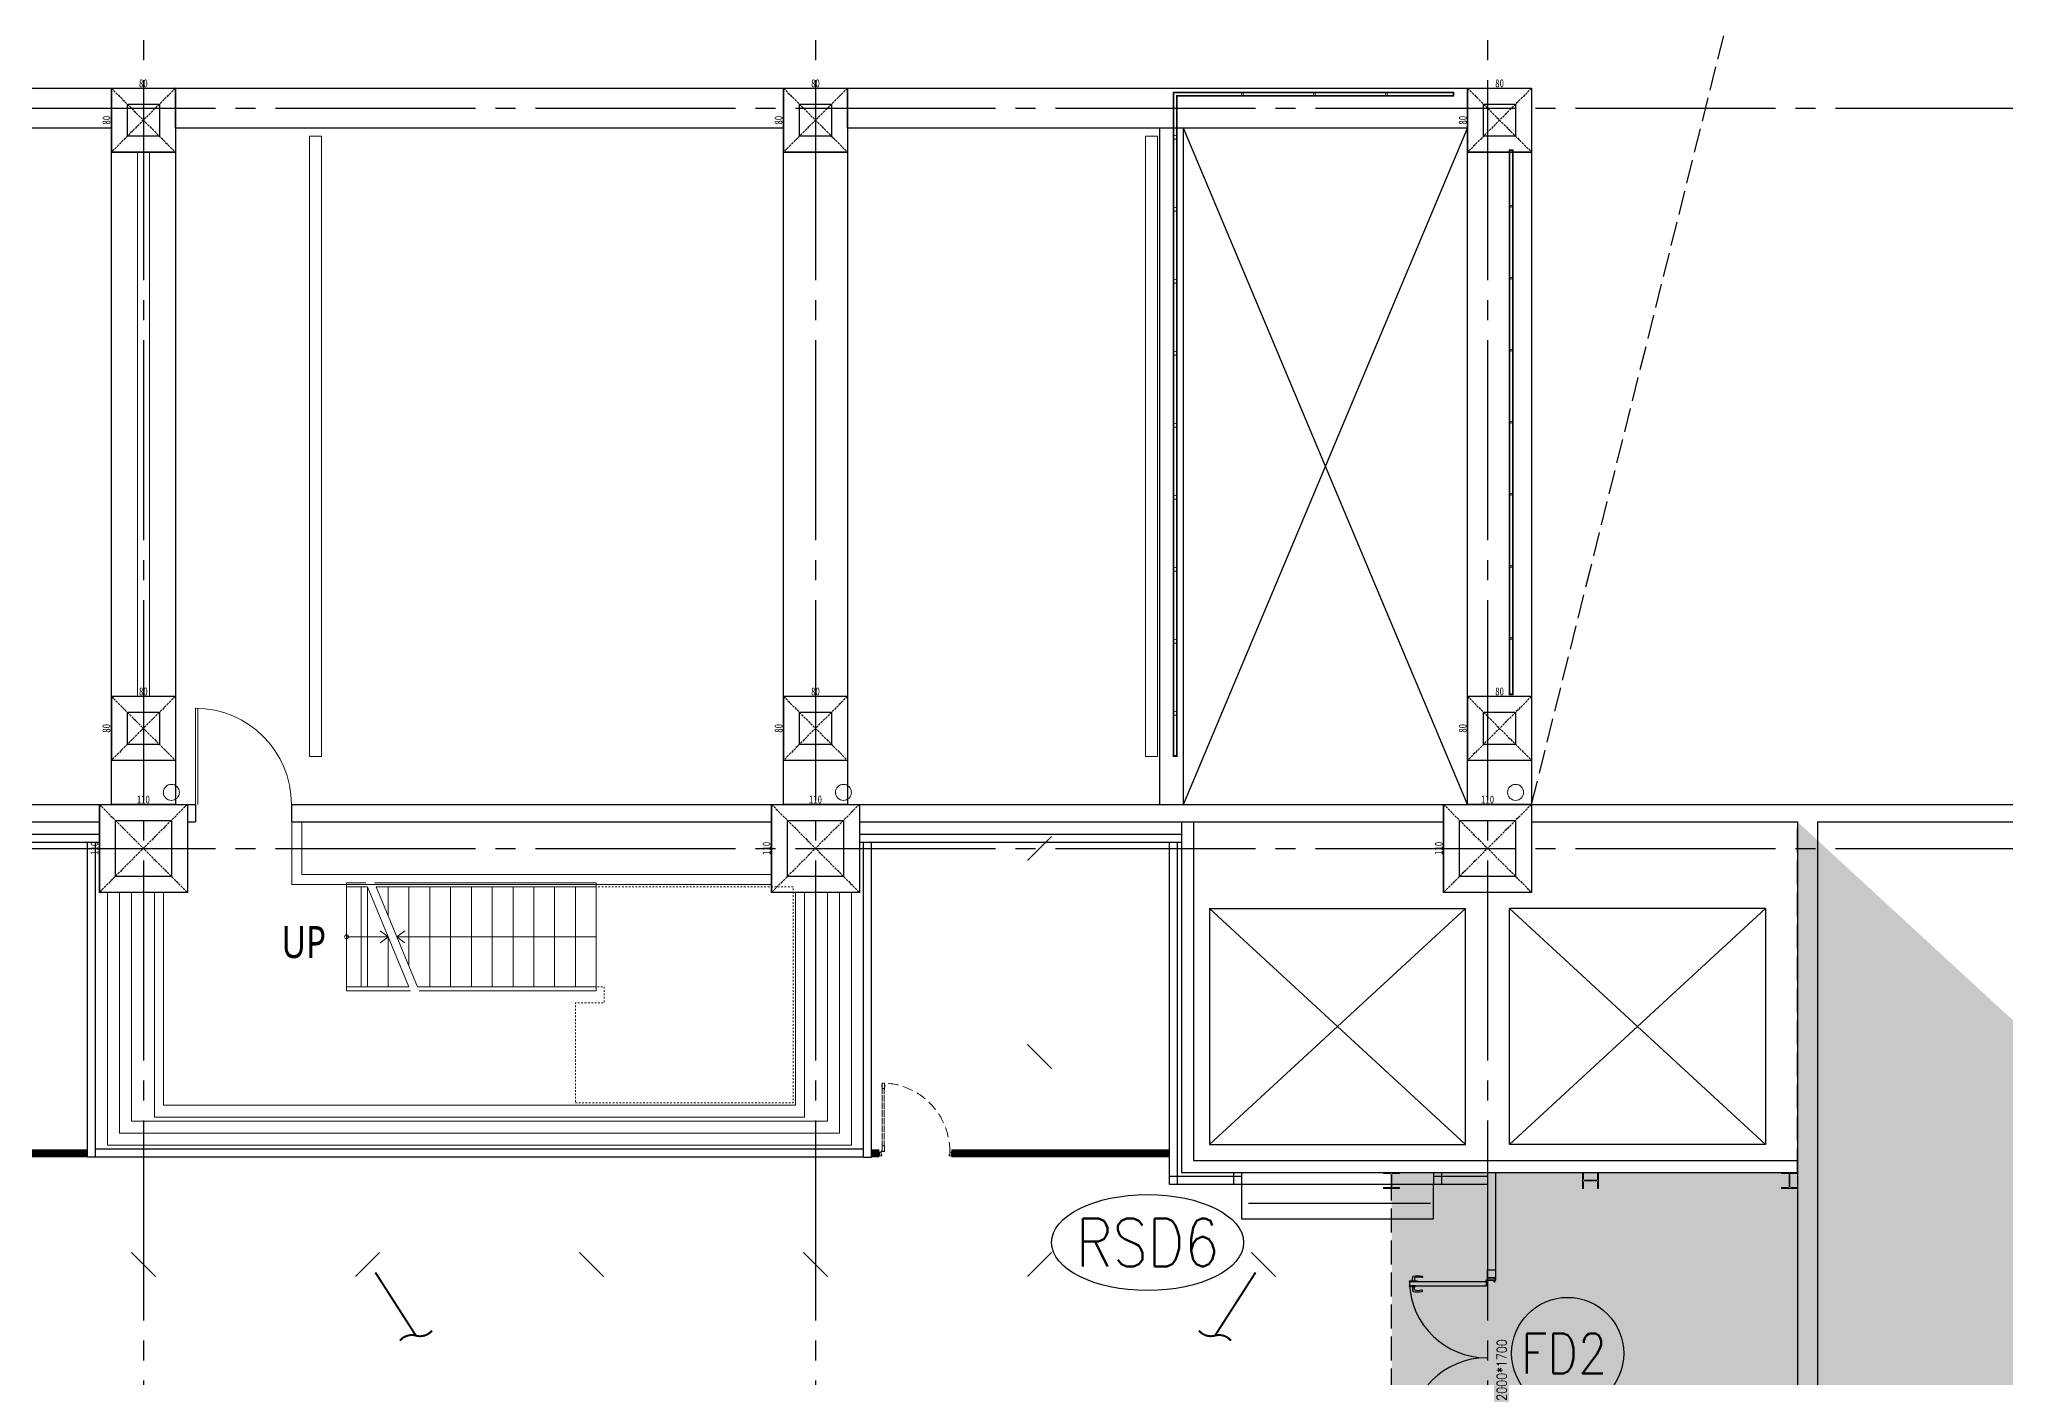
# Model space of a CAD drawing. Header units: millimetres. Extents: x -960 to 39633, y -720 to 12125.
# Drawn here: x 17510 to 19967, y 8339 to 10011 of the extents above; entities that cross this region are included whole.
import ezdxf
from ezdxf.enums import TextEntityAlignment as Align

# ---------------------------------------------------------------- set-up
doc = ezdxf.new("R2010")
doc.units = ezdxf.units.MM
doc.header["$LTSCALE"] = 100
for name, pattern in [('188K-SM-03-F05-ARCH-PA-Y2257103$0$DASHED', [19.05, 12.7, -6.35]), ('X-S-FAB-L05$0$COL-CEN-LIN', [3.25, 2.5, -0.25, 0.25, -0.25]), ('X-S-FAB-L05$0$DASHED', [0.75, 0.5, -0.25]), ('X-S-FAB-L05$0$HIDDEN', [0.4, 0.3, -0.1]), ('X-S-FAB-L05$0$JJP_虛線(退縮線、投影線、地下室範圍、非屬本工程、圖面分區)', [0.45, 0.3, -0.15]), ('X-S-FAB-L05$0$虛線', [0.004233, 0.002117, -0.002117])]:
    doc.linetypes.add(name, pattern=pattern)
for name, color, linetype in [('0-xref', 7, 'Continuous'), ('188K-SM-03-F05-ARCH-PA-Y2257103$0$K-1小時防火門', 1, 'Continuous'), ('188K-SM-03-F05-ARCH-PA-Y2257103$0$K-DIivder-3.5', 102, '188K-SM-03-F05-ARCH-PA-Y2257103$0$DASHED'), ('188K-SM-03-F05-ARCH-PA-Y2257103$0$K-Door', 4, 'Continuous'), ('188K-SM-03-F05-ARCH-PA-Y2257103$0$K-TXT', 53, 'Continuous'), ('188K-SM-03-F05-ARCH-PA-Y2257103$0$K-岩棉 2hr 3.5-非抗', 11, 'Continuous'), ('X-S-FAB-L05$0$1_L05平面圖_1_A-OBJE-MEP', 8, 'Continuous'), ('X-S-FAB-L05$0$1_L05平面圖_1_A-STRS', 8, 'Continuous'), ('X-S-FAB-L05$0$1_L05平面圖_1_A-TEXT', 8, 'Continuous'), ('X-S-FAB-L05$0$1_L05平面圖_1_A-WALL-IN', 8, 'Continuous'), ('X-S-FAB-L05$0$1_L05平面圖_1_Door', 8, 'Continuous'), ('X-S-FAB-L05$0$1_L05平面圖_1_S-SLAB-SHOW', 8, 'Continuous'), ('X-S-FAB-L05$0$1_L05平面圖_1_S-WALL', 8, 'Continuous'), ('X-S-FAB-L05$0$A-RAIL', 8, 'Continuous'), ('X-S-FAB-L05$0$A-WALL-IN', 8, 'Continuous'), ('X-S-FAB-L05$0$BEAM', 8, 'Continuous'), ('X-S-FAB-L05$0$BEAM-RC(P)', 8, 'Continuous'), ('X-S-FAB-L05$0$BLOCK', 8, 'Continuous'), ('X-S-FAB-L05$0$BR-D', 8, 'X-S-FAB-L05$0$DASHED'), ('X-S-FAB-L05$0$CCL', 8, 'X-S-FAB-L05$0$COL-CEN-LIN'), ('X-S-FAB-L05$0$COL', 8, 'Continuous'), ('X-S-FAB-L05$0$COL-S', 8, 'Continuous'), ('X-S-FAB-L05$0$EL', 8, 'Continuous'), ('X-S-FAB-L05$0$EL-1', 8, 'Continuous'), ('X-S-FAB-L05$0$HID', 8, 'X-S-FAB-L05$0$HIDDEN'), ('X-S-FAB-L05$0$HID(UP)', 8, 'X-S-FAB-L05$0$HIDDEN'), ('X-S-FAB-L05$0$OPEN', 8, 'Continuous'), ('X-S-FAB-L05$0$S-鋼柱', 8, 'Continuous'), ('X-S-FAB-L05$0$SKY05│level-60%', 7, 'Continuous'), ('X-S-FAB-L05$0$WALL-DR', 8, 'Continuous'), ('X-S-FAB-L05$0$WALL-RC', 8, 'Continuous'), ('X-S-FAB-L05$0$斜撐', 8, 'Continuous')]:
    doc.layers.add(name, color=color, linetype=linetype)
doc.layers.add('188K-SM-03-F05-ARCH-PA-Y2257103$0$K-DOOR-鋼板門', color=150, linetype='188K-SM-03-F05-ARCH-PA-Y2257103$0$DASHED', lineweight=9)
doc.layers.add('X-S-FAB-L05$0$XREF', color=8, linetype='Continuous', lineweight=0)
doc.styles.add('188K-SM-03-F05-ARCH-PA-Y2257103$0$Standard', font='txt.shx', dxfattribs={"bigfont": 'chineset.shx'})
doc.styles.add('X-S-FAB-L05$0$DIM', font='', dxfattribs={"width": 0.8})
doc.styles.add('X-S-FAB-L05$0$Standard', font='', dxfattribs={"width": 0.8})
doc.styles.get('X-S-FAB-L05$0$DIM').set_extended_font_data('MingLiU')
doc.styles.get('X-S-FAB-L05$0$Standard').set_extended_font_data('Microsoft JhengHei')
doc.dimstyles.new('X-S-FAB-L05$0$JJP_005_defpoint', dxfattribs={"dimtxt": 20, "dimasz": 0.5, "dimexe": 0.5, "dimexo": 0.5, "dimgap": 0.5, "dimtad": 1, "dimdsep": 46, "dimtxsty": 'X-S-FAB-L05$0$DIM', "dimblk": 'X-S-FAB-L05$0$_None', "dimcen": 10, "dimclrd": 256, "dimclre": 256, "dimclrt": 256, "dimadec": 0, "dimazin": 0, "dimtfac": 1, "dimtix": 1, "dimtmove": 2, "dimatfit": 3, "dimldrblk": 'X-S-FAB-L05$0$_None', "dimfxl": 0.5, "dimtolj": 1, "dimtzin": 0, "dimarcsym": 0})

# ---------------------------------------------------------------- blocks, each defined once
blk = doc.blocks.new('*D173')
at = {"layer": 'DefPoints', "lineweight": -2, "transparency": 16777216}
blk.add_line((0, 0), (110, 0), dxfattribs=at)
at = {"layer": 'DefPoints', "color": 0, "transparency": 16777216}
for p in [(0, 0), (110, 0), (110, 0)]:
    blk.add_point(p, dxfattribs=at)
at = {"layer": 'DefPoints', "transparency": 16777216, "insert": (55, 6.1), "char_height": 10, "attachment_point": 5, "style": 'X-S-FAB-L05$0$DIM'}
blk.add_mtext('\\A1;110', dxfattribs=at)
blk = doc.blocks.new('X-S-FAB-L05$0$_None')
blk = doc.blocks.new('*D174')
at = {"layer": 'DefPoints', "lineweight": -2, "transparency": 16777216}
blk.add_line((0, 0), (0, -110), dxfattribs=at)
at = {"layer": 'DefPoints', "color": 0, "transparency": 16777216}
for p in [(0, 0), (0, -110), (0, -110)]:
    blk.add_point(p, dxfattribs=at)
at = {"layer": 'DefPoints', "transparency": 16777216, "insert": (-6.1, -55), "char_height": 10, "attachment_point": 5, "rotation": 90, "style": 'X-S-FAB-L05$0$DIM'}
blk.add_mtext('\\A1;110', dxfattribs=at)
blk = doc.blocks.new('*D175')
at = {"layer": 'DefPoints', "lineweight": -2, "transparency": 16777216}
blk.add_line((0, 0), (80, 0), dxfattribs=at)
at = {"layer": 'DefPoints', "color": 0, "transparency": 16777216}
for p in [(0, 0), (80, 0), (80, 0)]:
    blk.add_point(p, dxfattribs=at)
at = {"layer": 'DefPoints', "transparency": 16777216, "insert": (40, 6.1), "char_height": 10, "attachment_point": 5, "style": 'X-S-FAB-L05$0$DIM'}
blk.add_mtext('\\A1;80', dxfattribs=at)
blk = doc.blocks.new('*D176')
at = {"layer": 'DefPoints', "lineweight": -2, "transparency": 16777216}
blk.add_line((0, 0), (0, -80), dxfattribs=at)
at = {"layer": 'DefPoints', "color": 0, "transparency": 16777216}
for p in [(0, 0), (0, -80), (0, -80)]:
    blk.add_point(p, dxfattribs=at)
at = {"layer": 'DefPoints', "transparency": 16777216, "insert": (-6.1, -40), "char_height": 10, "attachment_point": 5, "rotation": 90, "style": 'X-S-FAB-L05$0$DIM'}
blk.add_mtext('\\A1;80', dxfattribs=at)
blk = doc.blocks.new('X-S-FAB-L05$0$牆_141_1', base_point=(17855, 9890))
at = {"layer": 'X-S-FAB-L05$0$A-WALL-IN', "color": 3, "lineweight": 0, "flags": 128}
for points in [[(17847.5, 9890), (17847.5, 9115)], [(17862.5, 9890), (17847.5, 9890)], [(17862.5, 9115), (17862.5, 9890)], [(17847.5, 9115), (17862.5, 9115)]]:
    blk.add_lwpolyline(points, dxfattribs=at)
blk = doc.blocks.new('X-S-FAB-L05$0$牆_143_1', base_point=(18900, 9890))
at = {"layer": 'X-S-FAB-L05$0$A-WALL-IN', "color": 3, "lineweight": 0, "flags": 128}
for points in [[(18892.5, 9890), (18892.5, 9115)], [(18907.5, 9890), (18892.5, 9890)], [(18907.5, 9115), (18907.5, 9890)], [(18892.5, 9115), (18907.5, 9115)]]:
    blk.add_lwpolyline(points, dxfattribs=at)
blk = doc.blocks.new('X-S-FAB-L05$0$欄桿_1_1')
at = {"layer": 'X-S-FAB-L05$0$A-RAIL', "color": 4, "lineweight": 0}
for p, q in [((19278, 9945), (18927, 9945)), ((18927, 9945), (18927, 9115)), ((19277, 9944.25), (18927.75, 9944.25)), ((19277, 9944.25), (18927.75, 9944.25)), ((18927.75, 9944.25), (18927.75, 9116)), ((18927.75, 9944.25), (18927.75, 9116)), ((18931.25, 9940.75), (19277, 9940.75)), ((18931.25, 9940.75), (19277, 9940.75)), ((18931.25, 9116), (18931.25, 9940.75)), ((18931.25, 9116), (18931.25, 9940.75)), ((18932, 9940), (19278, 9940)), ((18932, 9115), (18932, 9940)), ((19277, 9940.75), (19277, 9944.25)), ((19277, 9940.75), (19277, 9944.25)), ((19278, 9940), (19278, 9945)), ((18927, 9115), (18932, 9115)), ((18927.75, 9116), (18931.25, 9116)), ((18927.75, 9116), (18931.25, 9116))]:
    blk.add_line(p, q, dxfattribs=at)
at = {"layer": 'X-S-FAB-L05$0$A-RAIL', "color": 4, "lineweight": 0, "flags": 128}
for points in [[(19013.75, 9943.75, 1), (19013.75, 9941.25, 1)], [(19103.75, 9943.75, 1), (19103.75, 9941.25, 1)], [(19193.75, 9943.75, 1), (19193.75, 9941.25, 1)], [(18927, 9888.75, 1), (18932, 9888.75, 1)], [(18927, 9798.75, 1), (18932, 9798.75, 1)], [(18927, 9708.75, 1), (18932, 9708.75, 1)], [(18927, 9618.75, 1), (18932, 9618.75, 1)], [(18927, 9528.75, 1), (18932, 9528.75, 1)], [(18927, 9438.75, 1), (18932, 9438.75, 1)], [(18927, 9348.75, 1), (18932, 9348.75, 1)], [(18927, 9258.75, 1), (18932, 9258.75, 1)], [(18927, 9168.75, 1), (18932, 9168.75, 1)]]:
    blk.add_lwpolyline(points, format="xyb", close=True, dxfattribs=at)
blk = doc.blocks.new('X-S-FAB-L05$0$欄桿_2_1')
at = {"layer": 'X-S-FAB-L05$0$A-RAIL', "color": 4, "lineweight": 0, "flags": 128}
for points in [[(19352, 9873), (19347, 9873), (19347, 9192), (19352, 9192)], [(19351.25, 9872), (19347.75, 9872), (19347.75, 9193), (19351.25, 9193)], [(19351.25, 9872), (19347.75, 9872), (19347.75, 9193), (19351.25, 9193)]]:
    blk.add_lwpolyline(points, close=True, dxfattribs=at)
for points in [[(19348.25, 9802.5, 1), (19350.75, 9802.5, 1)], [(19348.25, 9712.5, 1), (19350.75, 9712.5, 1)], [(19348.25, 9622.5, 1), (19350.75, 9622.5, 1)], [(19348.25, 9532.5, 1), (19350.75, 9532.5, 1)], [(19348.25, 9442.5, 1), (19350.75, 9442.5, 1)], [(19348.25, 9352.5, 1), (19350.75, 9352.5, 1)], [(19348.25, 9262.5, 1), (19350.75, 9262.5, 1)]]:
    blk.add_lwpolyline(points, format="xyb", close=True, dxfattribs=at)
blk = doc.blocks.new('X-S-FAB-L05$0$斜撐')
at = {"layer": 'X-S-FAB-L05$0$BR-D', "const_width": 0.5}
blk.add_lwpolyline([(962.11, 215.55, -0.296213), (957.95, 215.19, 0.299957), (953.75, 214.85, 0.006918)], format="xyb", dxfattribs=at)
at = {"layer": 'X-S-FAB-L05$0$BR-D', "linetype": 'ByBlock', "const_width": 0.5}
blk.add_lwpolyline([(964.37, 197.57), (957.95, 215.19)], dxfattribs=at)
blk = doc.blocks.new('X-S-FAB-L05$0$SC1')
at = {"layer": 'DefPoints'}
blk.add_line((27925, 8342.1), (27955, 8312.1), dxfattribs=at)
blk = doc.blocks.new('X-S-FAB-L05$0$VC(C)')
at = {"layer": 'X-S-FAB-L05$0$S-鋼柱', "rotation": 90}
for p in [(27087.1, -18940), (26247.1, -19460), (27087.1, -19460)]:
    blk.add_blockref('X-S-FAB-L05$0$SC1', p, dxfattribs=at)
at = {"layer": 'X-S-FAB-L05$0$S-鋼柱'}
for p in [(-9180, 412.9), (-10300, 152.9), (-9740, 152.9), (-9460, 152.9), (-8900, 152.9)]:
    blk.add_blockref('X-S-FAB-L05$0$SC1', p, dxfattribs=at)
at = {"layer": 'X-S-FAB-L05$0$斜撐'}
for p, xscale, yscale, zscale, rotation in [((22417.2, 10492.6), 5.000000000000001, 5.000000000000001, 5.000000000000001, 192.6853631040205), ((14542.8, 10492.6), -5.000000000000004, 5, 5, 167.3146368959792), ((14542.8, 10492.6), -5.000000000000004, 5, 5, 167.3146368959792)]:
    blk.add_blockref('X-S-FAB-L05$0$斜撐', p, dxfattribs=dict(at, xscale=xscale, yscale=yscale, zscale=zscale, rotation=rotation))
blk = doc.blocks.new('188K-SM-03-F05-ARCH-PA-Y2257103$0$單開鋼板-900x1700')
at = {"ltscale": 0.005}
for p, q in [((3.5, 81.5), (3.5, 10.4)), ((3.5, 10.4), (3.5, 81.5)), ((3.5, 81.5), (3.5, 81.5)), ((5.9, 10.4), (5.9, 81.5)), ((5.9, 81.5), (6, 81.5)), ((6, 81.5), (6, 10.4)), ((6.1, 86.9), (6.7, 86.9)), ((6.1, 83.5), (6.1, 86.9)), ((6.7, 83.5), (6.1, 83.5)), ((6.7, 86.9), (6.7, 83.5)), ((0, 2), (0, -2)), ((2, 2.3), (0.3, 2.3)), ((2.1, -1), (2.1, 2.2)), ((3.5, 10.4), (3.5, 10.4)), ((6, 10.4), (5.9, 10.4)), ((87.9, -1), (87.9, 2.2)), ((88, 2.3), (89.7, 2.3)), ((90, 2), (90, -2)), ((0.3, -2.3), (2, -2.3)), ((2, -2.3), (3.1, -1.6)), ((2.6, -1), (2.1, -1)), ((2.5, -1.2), (2.5, -1.1)), ((2.5, -1.1), (2.6, -1.1)), ((3, -1.2), (2.5, -1.2)), ((3.1, -1), (2.9, -1)), ((2.9, -1.1), (3, -1.1)), ((3, -1.1), (3, -1.2)), ((3.1, -1.4), (3.1, -1.1)), ((86.9, -1), (87.1, -1)), ((86.9, -1.4), (86.9, -1.1)), ((88, -2.3), (86.9, -1.6)), ((87, -1.1), (87, -1.2)), ((87.1, -1.1), (87, -1.1)), ((87, -1.2), (87.5, -1.2)), ((87.4, -1), (87.9, -1)), ((87.5, -1.1), (87.4, -1.1)), ((87.5, -1.2), (87.5, -1.1)), ((89.7, -2.3), (88, -2.3))]:
    blk.add_line(p, q, dxfattribs=at)
for points in [[(3.3, 83.5), (3.3, 86.9), (2.8, 86.9), (2.8, 83.5)], [(6.1, 81.7), (6.1, 88.7), (3.3, 88.7), (3.3, 81.7)], [(2.3, -0.4), (2.3, 2.9), (2.1, 2.9), (2.1, -0.4)], [(5.9, 3.6), (2.8, 3.6), (2.8, 3.4), (5.9, 3.4)], [(6.1, 3.2), (6.1, 10.1), (3.3, 10.1), (3.3, 3.2)]]:
    blk.add_lwpolyline(points, close=True, dxfattribs=at)
for points in [[(3.4, 81.7), (3.4, 80.9, 0.158507), (3.4, 80.9), (3.4, 80.8, 0.72636), (3.5, 80.8), (3.5, 80.9, 0.414214), (3.5, 80.9, -0.414214), (3.4, 80.9), (3.4, 81.4, -0.414214), (3.5, 81.5), (3.8, 81.5, 0.414214), (3.8, 81.5), (3.8, 81.5, 0.414214), (3.8, 81.5), (3.5, 81.5, -0.414214), (3.4, 81.5), (3.4, 81.7, -0.414214), (3.5, 81.7), (4.7, 81.7), (4.7, 81.7), (4.7, 81.7), (6, 81.7, -0.414214), (6, 81.7), (6, 81.5, -0.414214), (6, 81.5), (5.7, 81.5, 0.414214), (5.7, 81.5), (5.7, 81.5, 0.414214), (5.7, 81.5), (6, 81.5, -0.414214), (6, 81.4), (6, 80.9, -0.414214), (6, 80.9), (6, 80.9, 0.414214), (6, 80.9), (6, 80.8, 0.72636), (6, 80.8), (6.1, 80.9, 0.158507), (6.1, 80.9), (6.1, 81.7, 0.414214), (6.1, 81.8), (3.4, 81.8, 0.414214)], [(4.7, 10.1), (4.7, 10.1), (3.5, 10.1, -0.414214), (3.4, 10.2), (3.4, 10.3, -0.414214), (3.5, 10.3), (3.8, 10.3, 0.414214), (3.8, 10.3), (3.8, 10.3, 0.414214), (3.8, 10.4), (3.5, 10.4, -0.414214), (3.4, 10.4), (3.4, 10.9, -0.414214), (3.5, 10.9), (3.5, 10.9, 0.414214), (3.5, 10.9), (3.5, 11, 0.72636), (3.4, 11), (3.4, 10.9, 0.158507), (3.4, 10.9), (3.4, 10.1, 0.414214), (3.4, 10.1), (6, 10.1, 0.414214), (6.1, 10.1), (6.1, 10.9, 0.158507), (6.1, 10.9), (6, 11, 0.72636), (6, 11), (6, 10.9, 0.414214), (6, 10.9, -0.414214), (6, 10.9), (6, 10.4, -0.414214), (6, 10.4), (5.7, 10.4, 0.414214), (5.7, 10.3), (5.7, 10.3, 0.414214), (5.7, 10.3), (6, 10.3, -0.414214), (6, 10.3), (6, 10.2, -0.414214), (6, 10.1), (4.7, 10.1)]]:
    blk.add_lwpolyline(points, format="xyb", close=True, dxfattribs=at)
at = {"linetype": '188K-SM-03-F05-ARCH-PA-Y2257103$0$DASHED', "ltscale": 0.01}
blk.add_arc((2.4, 3.3), 85.5, 359.2774, 87.5065, dxfattribs=at)
at = {"ltscale": 0.005}
for centre, major_axis, start_param, end_param in [((0.3, 2), (0.246, -0.246), 2.356194, 3.926991), ((2, 2.2), (0.0738, -0.0738), 7.068583, 8.63938), ((88, 2.2), (-0.0738, -0.0738), -2.356194, -0.785398), ((89.7, 2), (-0.246, -0.246), 2.356194, 3.926991), ((0.3, -2), (-0.246, -0.246), 5.497787, 7.068583), ((2.6, -1.1), (-0.0246, -0.0246), 0.785398, 3.926991), ((2.9, -1.1), (-0.0246, -0.0246), 3.926991, 7.068583), ((3.1, -1.1), (0.0246, -0.0246), 7.068583, 8.63938), ((2.9, -1.4), (0.148, -0.148), 6.162283, 7.068583), ((86.9, -1.1), (-0.0246, -0.0246), -2.356194, -0.785398), ((87.1, -1.4), (-0.148, -0.148), -0.785398, 0.120903), ((87.1, -1.1), (0.0246, -0.0246), -0.785398, 2.356194), ((87.4, -1.1), (0.0246, -0.0246), 2.356194, 5.497787), ((89.7, -2), (0.246, -0.246), -0.785398, 0.785398)]:
    blk.add_ellipse(centre, major_axis=major_axis, ratio=1, start_param=start_param, end_param=end_param, dxfattribs=at)
at = {"ltscale": 0.005, "extrusion": (0, 0, -1)}
blk.add_ellipse((2.4, 3.3), major_axis=(-0.344, 0.344), ratio=1, start_param=5.497787, end_param=11.780972, dxfattribs=at)
blk = doc.blocks.new('188K-SM-03-F05-ARCH-PA-Y2257103$0$雙開防火門-2000x1700')
for p, q in [((20.1, 105), (20.9, 105)), ((20.1, 100.1), (20.1, 105)), ((20.9, 100.1), (20.1, 100.1)), ((20.9, 105), (20.9, 100.1)), ((20.9, 103.7), (24.9, 103.7)), ((24.8, 101.5), (20.9, 101.5)), ((24.9, 103.7), (26.2, 103.6)), ((195.1, 103.7), (193.8, 103.6)), ((199.1, 103.7), (195.1, 103.7)), ((195.2, 101.5), (199.1, 101.5)), ((199.1, 105), (199.1, 100.1)), ((199.9, 105), (199.1, 105)), ((199.1, 100.1), (199.9, 100.1)), ((199.9, 100.1), (199.9, 105)), ((11.8, 0), (10, 0))]:
    blk.add_line(p, q)
for points in [[(14.3, 103.7), (10.3, 103.7), (8.9, 103.6, 0.327495), (8.1, 102.9, 0.089847), (7.9, 92.2, 1.144881), (9.8, 92.6, -0.137079), (9.8, 101, -0.349357), (10.3, 101.5), (14.3, 101.5)], [(14.2, 107.6), (14.2, 109.5), (14.2, 107.6), (20.8, 107.6), (20.8, 107.5), (20.3, 107.5), (20.3, 106.4, -0.414214), (20.2, 106.3), (20.1, 106.3), (20.1, 106.4), (20.2, 106.4), (20.2, 107.4), (20.1, 107.4), (20, 11.6), (20.1, 11.6), (20.1, 12.6), (20, 12.6), (20, 12.7), (20.2, 12.7, -0.414214), (20.3, 12.6), (20.3, 11.5, -0.414214), (20.2, 11.3), (14.8, 11.3, -0.414214), (14.7, 11.5), (14.7, 12.6, -0.414214), (14.8, 12.7), (15, 12.7), (15, 12.6), (14.9, 12.6), (14.9, 11.6), (15, 11.6), (15.1, 107.4), (14.9, 107.4), (14.9, 106.4), (15, 106.4), (15, 106.3), (14.9, 106.3, -0.414214), (14.8, 106.4), (14.8, 107.4), (14, 107.4, -0.414214), (13.9, 107.5), (13.9, 109.6, -0.414214), (14, 109.7), (14.8, 109.7), (14.8, 109.5), (14.2, 109.5)], [(205.8, 107.6), (205.8, 98.2), (205.8, 107.6), (199.2, 107.6), (199.2, 107.5), (199.7, 107.5), (199.7, 106.4, 0.414214), (199.8, 106.3), (199.9, 106.3), (199.9, 106.4), (199.8, 106.4), (199.8, 107.4), (199.9, 107.4), (200, 11.6), (199.9, 11.6), (199.9, 12.6), (200, 12.6), (200, 12.7), (199.8, 12.7, 0.414214), (199.7, 12.6), (199.7, 11.5, 0.414214), (199.8, 11.3), (205.2, 11.3, 0.414214), (205.3, 11.5), (205.3, 12.6, 0.414214), (205.2, 12.7), (205, 12.7), (205, 12.6), (205.1, 12.6), (205.1, 11.6), (205, 11.6), (204.9, 107.4), (205.1, 107.4), (205.1, 106.4), (205, 106.4), (205, 106.3), (205.1, 106.3, 0.414214), (205.2, 106.4), (205.2, 107.4), (206, 107.4, 0.414214), (206.1, 107.5), (206.1, 98.3, 0.414214), (206, 98.4), (205.2, 98.4), (205.2, 98.2), (205.8, 98.2)], [(205.7, 103.7), (209.7, 103.7), (211.1, 103.6, -0.327495), (211.9, 102.9, -0.089847), (212.1, 92.2, -1.144881), (210.2, 92.6, 0.137079), (210.2, 101, 0.349357), (209.7, 101.5), (205.7, 101.5)], [(14.7, 1.9, 0.306748), (14.5, 2.3), (14.1, 2.3, 0.306748), (13.9, 1.9), (14, 1.9, -0.414214), (14.1, 1.8), (14.1, 1.8), (14, 1.8), (14, 1), (14.6, 1), (14.6, 1.8), (14.5, 1.8), (14.5, 1.8, -0.414214), (14.6, 1.9), (14.7, 1.9), (14.8, 1.9, -0.414214), (15, 1.7), (15, 1, -0.320245), (14.7, 0.6), (13, 0), (10.6, 0, -0.414214), (10, 0.6), (10, 9.4, -0.414214), (10.6, 10), (13, 10), (13, 2.5), (13, 2.5, 0.414214), (13.7, 1.9), (13.9, 1.9)], [(205.3, 1.9, -0.306748), (205.5, 2.3), (205.9, 2.3, -0.306748), (206.1, 1.9), (206, 1.9, 0.414214), (205.9, 1.8), (205.9, 1.8), (206, 1.8), (206, 1), (205.4, 1), (205.4, 1.8), (205.5, 1.8), (205.5, 1.8, 0.414214), (205.4, 1.9), (205.3, 1.9), (205.2, 1.9, 0.414214), (205, 1.7), (205, 1, 0.320245), (205.3, 0.6), (207, 0), (209.4, 0, 0.414214), (210, 0.6), (210, 9.4, 0.414214), (209.4, 10), (207, 10), (207, 2.5), (207, 2.5, -0.414214), (206.3, 1.9), (206.1, 1.9)]]:
    blk.add_lwpolyline(points, format="xyb")
for points in [[(15.1, 100.1), (15.1, 105), (14.3, 105), (14.3, 100.1)], [(204.9, 100.1), (204.9, 105), (205.7, 105), (205.7, 100.1)], [(10, 10), (0, 10), (0, 0), (10, 0)], [(13, 10), (10, 10), (10, 0), (13, 0)], [(207, 10), (210, 10), (210, 0), (207, 0)], [(210, 10), (220, 10), (220, 0), (210, 0)]]:
    blk.add_lwpolyline(points, close=True)
at = {"ltscale": 500}
for points in [[(13.3, 6.1), (13.3, 10.6), (13, 10.6), (13, 6.1)], [(18.5, 11.3), (14, 11.3), (14, 11.6), (18.5, 11.6)], [(201.5, 11.3), (206, 11.3), (206, 11.6), (201.5, 11.6)], [(206.7, 6.1), (206.7, 10.6), (207, 10.6), (207, 6.1)]]:
    blk.add_lwpolyline(points, close=True, dxfattribs=at)
for centre, radius, start, end in [((13.5, 11.1), 96.5, 0, 89.7459), ((206.6, 11.1), 96.6, 92.0201, 180)]:
    blk.add_arc(centre, radius, start, end)
at = {"extrusion": (0, 0, -1)}
for centre, major_axis, start_param, end_param in [((24.7, 100.9), (-0.417, 0.417), 0.901482, 2.245889), ((10.4, 96.8), (10.9, 10.9), 0.51383, 1.058752), ((26.2, 102.7), (-0.624, 0.624), 0.866962, 2.13291), ((-2.5, 97), (21.3, 21.3), 0.585307, 0.943734), ((26.3, 92.3), (0.707, 0.707), 0.872811, 4.284184)]:
    blk.add_ellipse(centre, major_axis=major_axis, ratio=1, start_param=start_param, end_param=end_param, dxfattribs=at)
for centre, major_axis, start_param, end_param in [((222.5, 97), (-21.3, 21.3), 0.585307, 0.943734), ((193.8, 102.7), (0.624, 0.624), 0.866962, 2.13291), ((209.6, 96.8), (-10.9, 10.9), 0.51383, 1.058752), ((195.3, 100.9), (0.417, 0.417), 0.901482, 2.245889), ((193.7, 92.3), (-0.707, 0.707), 0.872811, 4.284184)]:
    blk.add_ellipse(centre, major_axis=major_axis, ratio=1, start_param=start_param, end_param=end_param)
at = {"ltscale": 500, "extrusion": (0, 0, -1)}
blk.add_ellipse((13.5, 11.1), major_axis=(0.495, 0.495), ratio=1, start_param=3.926991, end_param=10.210176, dxfattribs=at)
at = {"ltscale": 500}
blk.add_ellipse((206.5, 11.1), major_axis=(-0.495, 0.495), ratio=1, start_param=3.926991, end_param=10.210176, dxfattribs=at)
at = {"color": 8, "style": '188K-SM-03-F05-ARCH-PA-Y2257103$0$Standard', "width": 0.85}
blk.add_text('2000*1700', height=12, dxfattribs=at).set_placement((56.2, -13.7))
blk = doc.blocks.new('188K-SM-03-F05-ARCH-PA-Y2257103$0$鐵捲門2.4X1.7')
blk.add_line((-3.9, -23.7), (-231.1, -23.7, 0))
blk.add_lwpolyline([(-240, -43.1), (0, -43.1), (0, 0), (-240, 0), (-240, -43.1)])
blk = doc.blocks.new('188K-SM-03-F05-ARCH-PA-Y2257103')
at = {"layer": '188K-SM-03-F05-ARCH-PA-Y2257103$0$K-DIivder-3.5', "linetype": 'ByBlock', "ltscale": 2, "const_width": 10, "elevation": 0}
for points in [[(15315, 8619), (17570, 8619)], [(18550, 8619), (18560, 8619)], [(18650, 8619), (18922.5, 8619)]]:
    blk.add_lwpolyline(points, dxfattribs=at)
at = {"layer": '188K-SM-03-F05-ARCH-PA-Y2257103$0$K-TXT'}
blk.add_circle((19420.1, 8368.9), 70, dxfattribs=at)
blk.add_ellipse((18895.1, 8507.4, 0), major_axis=(120, 0), ratio=0.5, dxfattribs=at)
at = {"layer": '188K-SM-03-F05-ARCH-PA-Y2257103$0$K-岩棉 2hr 3.5-非抗'}
for p, q in [((17585, 9017.5, 0), (16855, 9017.5, 0)), ((17585, 9007.5, 0), (16855, 9007.5, 0)), ((17570, 8614, 0), (17570, 9007.5, 0)), ((17580, 8614, 0), (17580, 9007.5)), ((18937.5, 9017.5, 0), (18535, 9017.5, 0)), ((18937.5, 9007.5, 0), (18535, 9007.5, 0)), ((18540, 8614), (18540, 9007.5)), ((18550, 8614, 0), (18550, 9007.5, 0)), ((18922.5, 8580, 0), (18922.5, 9007.5, 0)), ((18932.5, 8580, 0), (18932.5, 9007.5, 0)), ((18540, 8614, 0), (17570, 8614, 0)), ((18540, 8624, 0), (17580, 8624, 0)), ((18540, 8614), (18550, 8614, 0)), ((19012.5, 8590, 0), (18922.5, 8590, 0)), ((19012.5, 8580, 0), (18922.5, 8580, 0)), ((19002.5, 8595), (19002.5, 8579.7)), ((19012.5, 8595), (19012.5, 8579.7)), ((19252.5, 8595), (19252.5, 8579.7)), ((19320, 8590, 0), (19252.5, 8590, 0)), ((19320, 8580, 0), (19252.5, 8580, 0)), ((19262.5, 8595), (19262.5, 8579.7)), ((19320, 8595), (19320, 8463.4)), ((19330, 8595), (19330, 8463.4))]:
    blk.add_line(p, q, dxfattribs=at)
at = {"layer": '188K-SM-03-F05-ARCH-PA-Y2257103$0$K-1小時防火門', "rotation": 90}
blk.add_blockref('188K-SM-03-F05-ARCH-PA-Y2257103$0$雙開防火門-2000x1700', (19330, 8253.4), dxfattribs=at)
at = {"layer": '188K-SM-03-F05-ARCH-PA-Y2257103$0$K-Door'}
blk.add_blockref('188K-SM-03-F05-ARCH-PA-Y2257103$0$鐵捲門2.4X1.7', (19252.5, 8580), dxfattribs=at)
at = {"layer": '188K-SM-03-F05-ARCH-PA-Y2257103$0$K-DOOR-鋼板門'}
blk.add_blockref('188K-SM-03-F05-ARCH-PA-Y2257103$0$單開鋼板-900x1700', (18560, 8618, 0), dxfattribs=at)
at = {"layer": '188K-SM-03-F05-ARCH-PA-Y2257103$0$K-TXT', "style": '188K-SM-03-F05-ARCH-PA-Y2257103$0$Standard', "width": 0.85}
for s, height, p in [('RSD6', 60, (18895.1, 8507.4, 0)), ('FD2', 50, (19415.7, 8368.9))]:
    blk.add_text(s, height=height, dxfattribs=at).set_placement(p, align=Align.MIDDLE)
blk = doc.blocks.new('*U58')
at = {"layer": 'DefPoints', "linetype": 'X-S-FAB-L05$0$HIDDEN', "ltscale": 0.1}
for p, q in [((110, 0), (0, -110)), ((0, 0), (110, -110))]:
    blk.add_line(p, q, dxfattribs=at)
at = {"layer": 'X-S-FAB-L05$0$COL', "ltscale": 0.1}
blk.add_lwpolyline([(0, 0), (110, 0), (110, -110), (0, -110)], close=True, dxfattribs=at)
at = {"layer": 'DefPoints'}
dim = blk.add_linear_dim(base=(0, -110), p1=(0, 0), p2=(0, -110), angle=90, dimstyle='X-S-FAB-L05$0$JJP_005_defpoint', override={"dimtxt": 10}, dxfattribs=at)
dim.commit()
dim.dimension.update_dxf_attribs({"geometry": '*D174', "text_midpoint": (-6.067, -55)})
dim = blk.add_linear_dim(base=(110, 0), p1=(0, 0), p2=(110, 0), dimstyle='X-S-FAB-L05$0$JJP_005_defpoint', override={"dimtxt": 10}, dxfattribs=at)
dim.commit()
dim.dimension.update_dxf_attribs({"geometry": '*D173', "text_midpoint": (55, 6.067)})
blk = doc.blocks.new('*U62')
at = {"layer": 'DefPoints', "linetype": 'X-S-FAB-L05$0$HIDDEN', "ltscale": 0.1}
for p, q in [((80, 0), (0, -80)), ((0, 0), (80, -80))]:
    blk.add_line(p, q, dxfattribs=at)
at = {"layer": 'X-S-FAB-L05$0$COL', "ltscale": 0.1}
blk.add_lwpolyline([(0, 0), (80, 0), (80, -80), (0, -80)], close=True, dxfattribs=at)
at = {"layer": 'DefPoints'}
dim = blk.add_linear_dim(base=(0, -80), p1=(0, 0), p2=(0, -80), angle=90, dimstyle='X-S-FAB-L05$0$JJP_005_defpoint', override={"dimtxt": 10}, dxfattribs=at)
dim.commit()
dim.dimension.update_dxf_attribs({"geometry": '*D176', "text_midpoint": (-6.067, -40)})
dim = blk.add_linear_dim(base=(80, 0), p1=(0, 0), p2=(80, 0), dimstyle='X-S-FAB-L05$0$JJP_005_defpoint', override={"dimtxt": 10}, dxfattribs=at)
dim.commit()
dim.dimension.update_dxf_attribs({"geometry": '*D175', "text_midpoint": (40, 6.067)})
blk = doc.blocks.new('X-S-FAB-L05$0$FAB2-L05')
at = {"layer": 'X-S-FAB-L05$0$CCL'}
for p, q in [((-8520, 11005), (-8520, 0)), ((-7680, 11005), (-7680, 0)), ((-6840, 11005), (-6840, 0)), ((-26880, 10645), (1210, 10645)), ((-26880, 9720), (1210, 9720))]:
    blk.add_line(p, q, dxfattribs=at)
at = {"layer": 'X-S-FAB-L05$0$COL-S'}
for points in [[(-8540, 10650), (-8500, 10650), (-8500, 10610), (-8540, 10610)], [(-7700, 10650), (-7660, 10650), (-7660, 10610), (-7700, 10610)], [(-6845, 10650), (-6805, 10650), (-6805, 10610), (-6845, 10610)], [(-8540, 9890), (-8500, 9890), (-8500, 9850), (-8540, 9850)], [(-7700, 9890), (-7660, 9890), (-7660, 9850), (-7700, 9850)], [(-6845, 9890), (-6805, 9890), (-6805, 9850), (-6845, 9850)], [(-8555, 9755), (-8485, 9755), (-8485, 9685), (-8555, 9685)], [(-7715, 9755), (-7645, 9755), (-7645, 9685), (-7715, 9685)], [(-6875, 9755), (-6805, 9755), (-6805, 9685), (-6875, 9685)]]:
    blk.add_lwpolyline(points, close=True, dxfattribs=at)
at = {"layer": 'X-S-FAB-L05$0$BEAM'}
for name, p in [('*U62', (-8560, 10670)), ('*U62', (-7720, 10670)), ('*U62', (-6865, 10670)), ('*U62', (-8560, 9910)), ('*U62', (-7720, 9910)), ('*U62', (-6865, 9910)), ('*U58', (-8575, 9775)), ('*U58', (-7735, 9775)), ('*U58', (-6895, 9775))]:
    blk.add_blockref(name, p, dxfattribs=at)
blk = doc.blocks.new('X-S-FAB-L05')
at = {"layer": 'X-S-FAB-L05$0$SKY05│level-60%'}
h = blk.add_hatch(dxfattribs=at)
h.set_pattern_fill('ANSI31', color=256)
h.set_pattern_definition([(45, (0, 0), (-0.08838834765, 0.08838834765), [])])
edge = h.paths.add_edge_path()
edge.add_line((23520.4, 5520), (21180, 5520))
edge.add_line((21180, 5520), (21180, 7320))
edge.add_line((21180, 7320), (19200, 7320))
edge.add_line((19200, 7320), (19200, 8595))
edge.add_line((19200, 8595), (19707.5, 8595))
edge.add_line((19707.5, 8595), (19707.5, 9033))
at = {"layer": 'X-S-FAB-L05$0$1_L05平面圖_1_A-OBJE-MEP', "color": 8, "lineweight": 0, "ltscale": 10}
for centre in [(17675, 9070), (18515, 9070), (19355, 9070)]:
    blk.add_circle(centre, 10, dxfattribs=at)
at = {"layer": 'X-S-FAB-L05$0$1_L05平面圖_1_A-STRS', "color": 4, "lineweight": 0, "ltscale": 10}
for p, q in [((17917.92, 8957), (17894, 8957)), ((17894, 8957), (17894, 8952)), ((17894, 8952), (17920, 8952)), ((17972, 8827), (17894, 8827)), ((17894, 8827), (17894, 8822)), ((17894, 8822), (17974.08, 8822))]:
    blk.add_line(p, q, dxfattribs=at)
at = {"layer": 'X-S-FAB-L05$0$1_L05平面圖_1_A-STRS', "color": 12, "lineweight": 0, "ltscale": 10}
for p, q in [((17920, 8952), (17894, 8952)), ((17894, 8952), (17894, 8827)), ((17894, 8952), (17894, 8827)), ((17920, 8952), (17894, 8952)), ((17920, 8952), (17920, 8827)), ((17920, 8827), (17920, 8952)), ((17920, 8952), (17920, 8827)), ((17920, 8952), (17972, 8827)), ((17946, 8889.5), (17946, 8827)), ((17946, 8827), (17946, 8889.5)), ((17946, 8889.5), (17946, 8827)), ((17894, 8827), (17972, 8827)), ((17894, 8827), (17920, 8827)), ((17920, 8827), (17946, 8827)), ((17946, 8827), (17972, 8827))]:
    blk.add_line(p, q, dxfattribs=at)
at = {"layer": 'X-S-FAB-L05$0$1_L05平面圖_1_A-STRS', "color": 12, "linetype": 'X-S-FAB-L05$0$JJP_虛線(退縮線、投影線、地下室範圍、非屬本工程、圖面分區)', "lineweight": 0, "ltscale": 10}
for p, q in [((17912.046, 8827), (17912.046, 8952)), ((18206, 8957), (17928.751, 8957)), ((17930.831, 8952), (18206, 8952)), ((17946, 8952), (17930.831, 8952)), ((17930.831, 8952), (17982.831, 8827)), ((17946, 8952), (17946, 8915.536)), ((17946, 8915.536), (17946, 8952)), ((17946, 8952), (17946, 8915.536)), ((17972, 8952), (17946, 8952)), ((17972, 8952), (17972, 8853.036)), ((17972, 8853.036), (17972, 8952)), ((17972, 8952), (17972, 8853.036)), ((17998, 8952), (17972, 8952)), ((17998, 8952), (17998, 8827)), ((17998, 8827), (17998, 8952)), ((17998, 8952), (17998, 8827)), ((18024, 8952), (17998, 8952)), ((18024, 8952), (18024, 8827)), ((18024, 8827), (18024, 8952)), ((18024, 8952), (18024, 8827)), ((18050, 8952), (18024, 8952)), ((18050, 8952), (18050, 8827)), ((18050, 8827), (18050, 8952)), ((18050, 8952), (18050, 8827)), ((18076, 8952), (18050, 8952)), ((18076, 8952), (18076, 8827)), ((18076, 8827), (18076, 8952)), ((18076, 8952), (18076, 8827)), ((18102, 8952), (18076, 8952)), ((18102, 8952), (18102, 8827)), ((18102, 8827), (18102, 8952)), ((18102, 8952), (18102, 8827)), ((18128, 8952), (18102, 8952)), ((18128, 8952), (18128, 8827)), ((18128, 8827), (18128, 8952)), ((18128, 8952), (18128, 8827)), ((18154, 8952), (18128, 8952)), ((18154, 8952), (18154, 8827)), ((18154, 8827), (18154, 8952)), ((18154, 8952), (18154, 8827)), ((18180, 8952), (18154, 8952)), ((18180, 8952), (18180, 8827)), ((18180, 8827), (18180, 8952)), ((18180, 8952), (18180, 8827)), ((18206, 8952), (18180, 8952)), ((18206, 8952), (18206, 8957)), ((18206, 8827), (18206, 8952)), ((17966.831, 8897), (17956.831, 8889.5)), ((17956.831, 8889.5), (18180, 8889.5)), ((17956.831, 8889.5), (17966.831, 8882)), ((18180, 8889.5), (18206, 8889.5)), ((18206, 8827), (17982.831, 8827)), ((17982.831, 8827), (17998, 8827)), ((17998, 8827), (18024, 8827)), ((18024, 8827), (18050, 8827)), ((18050, 8827), (18076, 8827)), ((18076, 8827), (18102, 8827)), ((18102, 8827), (18128, 8827)), ((18128, 8827), (18154, 8827)), ((18154, 8827), (18180, 8827)), ((18180, 8827), (18206, 8827)), ((18206, 8822), (18206, 8827)), ((17984.911, 8822), (18206, 8822))]:
    blk.add_line(p, q, dxfattribs=at)
at = {"layer": 'X-S-FAB-L05$0$1_L05平面圖_1_A-STRS', "color": 12, "linetype": 'X-S-FAB-L05$0$虛線', "lineweight": 0, "ltscale": 10}
for p, q in [((18206, 8952), (17930.831, 8952)), ((18206, 8827), (18206, 8952)), ((17982.831, 8827), (18206, 8827))]:
    blk.add_line(p, q, dxfattribs=at)
at = {"layer": 'X-S-FAB-L05$0$1_L05平面圖_1_A-STRS', "color": 8, "lineweight": 0, "ltscale": 10}
for p, q in [((17946, 8889.5), (17936, 8897)), ((17894, 8889.5), (17920, 8889.5)), ((17920, 8889.5), (17946, 8889.5)), ((17936, 8882), (17946, 8889.5))]:
    blk.add_line(p, q, dxfattribs=at)
at = {"layer": 'X-S-FAB-L05$0$1_L05平面圖_1_A-STRS', "color": 8, "lineweight": 0, "ltscale": 10, "flags": 128}
blk.add_lwpolyline([(17894, 8887, 1), (17894, 8892, 1)], format="xyb", close=True, dxfattribs=at)
at = {"layer": 'X-S-FAB-L05$0$1_L05平面圖_1_A-WALL-IN', "color": 3, "lineweight": 0, "ltscale": 10, "flags": 128}
for points in [[(17838, 9033), (17825.5, 9033)], [(17825.5, 9033), (17825.5, 8955)], [(17838, 8967.5), (17838, 9033)], [(17825.5, 8955), (17838, 8955)], [(18425, 8967.5), (17838, 8967.5)], [(17838, 8955), (18425, 8955)], [(17595, 8945), (17595, 8629)], [(17610, 8644), (17610, 8945)], [(17653.75, 8945), (17653.75, 8679)], [(17665.05, 8679), (17665.05, 8945)], [(18454.95, 8945), (18454.95, 8679)], [(18466.25, 8679), (18466.25, 8945)], [(18510, 8945), (18510, 8644)], [(18525, 8644), (18525, 8945)], [(17653.75, 8664), (17653.75, 8679)], [(18454.95, 8679), (17665.05, 8679)], [(18466.25, 8664), (18466.25, 8679)], [(17653.75, 8664), (18466.25, 8664)], [(17595, 8629), (17610, 8629)], [(18510, 8644), (17610, 8644)], [(17610, 8629), (18525, 8629)], [(18525, 8629), (18525, 8644)]]:
    blk.add_lwpolyline(points, dxfattribs=at)
at = {"layer": 'X-S-FAB-L05$0$1_L05平面圖_1_Door', "color": 4, "lineweight": 0, "ltscale": 10}
for p, q in [((17705, 9055), (17705, 9175)), ((17708, 9175), (17708, 9055))]:
    blk.add_line(p, q, dxfattribs=at)
blk.add_arc((17705, 9055), 120, 0, 90, dxfattribs=at)
at = {"layer": 'X-S-FAB-L05$0$1_L05平面圖_1_S-SLAB-SHOW', "color": 15, "linetype": 'X-S-FAB-L05$0$虛線', "lineweight": 0, "ltscale": 10, "flags": 128}
blk.add_lwpolyline([(18180, 8682), (18452, 8682), (18452, 8952), (18206, 8952), (18206, 8827), (18216, 8827), (18216, 8807), (18180, 8807)], close=True, dxfattribs=at)
at = {"layer": 'X-S-FAB-L05$0$1_L05平面圖_1_S-WALL', "color": 12, "lineweight": 0, "ltscale": 10, "flags": 128}
for points in [[(17595, 8945), (17595, 8629)], [(17625, 8659), (17625, 8945)], [(18495, 8945), (18495, 8659)], [(18525, 8629), (18525, 8945)], [(18495, 8659), (17625, 8659)], [(17595, 8629), (17625, 8629)], [(17625, 8629), (18495, 8629)], [(18525, 8629), (18495, 8629)]]:
    blk.add_lwpolyline(points, dxfattribs=at)
at = {"layer": 'X-S-FAB-L05$0$A-WALL-IN', "color": 3, "lineweight": 0, "flags": 128}
for points in [[(17632.5, 9870), (17632.5, 9190)], [(17647.5, 9190), (17647.5, 9870)], [(17632.5, 9190), (17647.5, 9190)]]:
    blk.add_lwpolyline(points, dxfattribs=at)
at = {"layer": 'X-S-FAB-L05$0$BEAM-RC(P)', "elevation": 0}
for points in [[(16840, 9900), (16840, 9950), (17600, 9950), (17600, 9900)], [(17680, 9900), (17680, 9950), (18440, 9950), (18440, 9900)], [(18520, 9900), (18520, 9950), (19295, 9950), (19295, 9900)], [(19295, 9870), (19375, 9870), (19375, 9055), (19295, 9055)]]:
    blk.add_lwpolyline(points, close=True, dxfattribs=at)
at = {"layer": 'X-S-FAB-L05$0$BEAM-RC(P)'}
for points in [[(18940, 9900), (18910, 9900), (18910, 9055), (18940, 9055)], [(17600, 9870), (17680, 9870), (17680, 9055), (17600, 9055)], [(18440, 9870), (18520, 9870), (18520, 9055), (18440, 9055)]]:
    blk.add_lwpolyline(points, close=True, dxfattribs=at)
at = {"layer": 'X-S-FAB-L05$0$COL-S'}
for points in [[(17620, 9930), (17660, 9930), (17660, 9890), (17620, 9890)], [(18460, 9930), (18500, 9930), (18500, 9890), (18460, 9890)], [(19315, 9930), (19355, 9930), (19355, 9890), (19315, 9890)], [(17620, 9170), (17660, 9170), (17660, 9130), (17620, 9130)], [(18460, 9170), (18500, 9170), (18500, 9130), (18460, 9130)], [(19315, 9170), (19355, 9170), (19355, 9130), (19315, 9130)], [(17605, 9035), (17675, 9035), (17675, 8965), (17605, 8965)], [(18445, 9035), (18515, 9035), (18515, 8965), (18445, 8965)], [(19285, 9035), (19355, 9035), (19355, 8965), (19285, 8965)]]:
    blk.add_lwpolyline(points, close=True, dxfattribs=at)
at = {"layer": 'X-S-FAB-L05$0$COL-S', "lineweight": 0, "flags": 128}
for points in [[(19190, 8595), (19190, 8593.8), (19198.3, 8593.8, -0.41421356), (19199.6, 8592.5), (19199.6, 8577.5, -0.41421356), (19198.3, 8576.2), (19190, 8576.2), (19190, 8575), (19210, 8575), (19210, 8576.2), (19201.7, 8576.2, -0.41421356), (19200.4, 8577.5), (19200.4, 8592.5, -0.41421356), (19201.7, 8593.8), (19210, 8593.8), (19210, 8595)], [(19438.75, 8575), (19439.95, 8575), (19439.95, 8583.3, -0.41421356), (19441.25, 8584.6), (19456.25, 8584.6, -0.41421356), (19457.55, 8583.3), (19457.55, 8575), (19458.75, 8575), (19458.75, 8595), (19457.55, 8595), (19457.55, 8586.7, -0.41421356), (19456.25, 8585.4), (19441.25, 8585.4, -0.41421356), (19439.95, 8586.7), (19439.95, 8595), (19438.75, 8595)], [(19687.5, 8595), (19687.5, 8593.8), (19695.8, 8593.8, -0.41421356), (19697.1, 8592.5), (19697.1, 8577.5, -0.41421356), (19695.8, 8576.2), (19687.5, 8576.2), (19687.5, 8575), (19707.5, 8575), (19707.5, 8576.2), (19699.2, 8576.2, -0.41421356), (19697.9, 8577.5), (19697.9, 8592.5, -0.41421356), (19699.2, 8593.8), (19707.5, 8593.8), (19707.5, 8595)]]:
    blk.add_lwpolyline(points, format="xyb", close=True, dxfattribs=at)
at = {"layer": 'X-S-FAB-L05$0$EL'}
for p, q in [((18972.5, 8925), (19292.5, 8925)), ((18972.5, 8925), (18972.5, 8630)), ((19292.5, 8630), (19292.5, 8925)), ((19667.5, 8925), (19347.5, 8925)), ((19347.5, 8630), (19347.5, 8925)), ((19667.5, 8925), (19667.5, 8630)), ((18972.5, 8630), (19292.5, 8630)), ((19667.5, 8630), (19347.5, 8630))]:
    blk.add_line(p, q, dxfattribs=at)
at = {"layer": 'X-S-FAB-L05$0$EL-1'}
for p, q in [((19292.5, 8925), (18972.5, 8630)), ((18972.5, 8925), (19292.5, 8630)), ((19347.5, 8925), (19667.5, 8630)), ((19667.5, 8925), (19347.5, 8630))]:
    blk.add_line(p, q, dxfattribs=at)
at = {"layer": 'X-S-FAB-L05$0$HID'}
blk.add_lwpolyline([(19375, 9055), (19775, 10655)], dxfattribs=at)
at = {"layer": 'X-S-FAB-L05$0$HID(UP)'}
blk.add_lwpolyline([(24315, 5565), (23585, 5565), (23585, 5520), (21180, 5520), (21180, 7320), (19200, 7320), (19200, 8595), (19707.5, 8595), (19707.5, 9033)], dxfattribs=at)
at = {"layer": 'X-S-FAB-L05$0$OPEN'}
for p, q in [((19295, 9055), (18940, 9900)), ((18940, 9055), (19295, 9900))]:
    blk.add_line(p, q, dxfattribs=at)
at = {"layer": 'X-S-FAB-L05$0$WALL-DR'}
for p, q in [((18937.5, 9033), (18937.5, 8595)), ((18952.5, 9033), (18952.5, 8610)), ((18952.5, 8610), (19707.5, 8610)), ((18937.5, 8595), (19707.5, 8595))]:
    blk.add_line(p, q, dxfattribs=at)
at = {"layer": 'X-S-FAB-L05$0$WALL-RC'}
for p, q in [((16855, 9055), (17585, 9055)), ((17695, 9055), (17705, 9055)), ((17705, 9055), (17705, 9033)), ((17825, 9055), (18425, 9055)), ((17825, 9055), (17825, 9033)), ((18535, 9055), (19265, 9055)), ((19375, 9055), (20105, 9055)), ((16855, 9033), (17585, 9033)), ((17695, 9033), (17705, 9033)), ((17825, 9033), (18425, 9033)), ((18535, 9033), (19265, 9033)), ((19375, 9033), (19707.5, 9033)), ((19707.5, 9033), (19707.5, 7530)), ((19732.5, 9033), (20105, 9033)), ((19732.5, 9033), (19732.5, 7530))]:
    blk.add_line(p, q, dxfattribs=at)
at = {"layer": 'X-S-FAB-L05$0$A-RAIL', "color": 8, "lineweight": 0}
for name in ['X-S-FAB-L05$0$欄桿_1_1', 'X-S-FAB-L05$0$欄桿_2_1']:
    blk.add_blockref(name, (0, 0), dxfattribs=at)
at = {"layer": 'X-S-FAB-L05$0$A-WALL-IN', "color": 3, "lineweight": 0}
for name, p in [('X-S-FAB-L05$0$牆_141_1', (17855, 9890)), ('X-S-FAB-L05$0$牆_143_1', (18900, 9890))]:
    blk.add_blockref(name, p, dxfattribs=at)
at = {"layer": 'X-S-FAB-L05$0$BEAM'}
for name, p in [('*U62', (17600, 9950)), ('*U62', (18440, 9950)), ('*U62', (19295, 9950)), ('*U62', (17600, 9190)), ('*U62', (18440, 9190)), ('*U62', (19295, 9190)), ('*U58', (17585, 9055)), ('*U58', (18425, 9055)), ('*U58', (19265, 9055))]:
    blk.add_blockref(name, p, dxfattribs=at)
at = {"layer": 'X-S-FAB-L05$0$BLOCK'}
blk.add_blockref('X-S-FAB-L05$0$FAB2-L05', (26160, -720), dxfattribs=at)
at = {"layer": 'X-S-FAB-L05$0$XREF'}
blk.add_blockref('X-S-FAB-L05$0$VC(C)', (0, 0), dxfattribs=at)
at = {"layer": 'X-S-FAB-L05$0$1_L05平面圖_1_A-TEXT', "color": 6, "linetype": 'Continuous', "lineweight": 0, "insert": (17812.745, 8882.677), "char_height": 40, "attachment_point": 4, "style": 'X-S-FAB-L05$0$Standard'}
blk.add_mtext('\\A1;{\\pql;\\fMicrosoft JhengHei|b0|i0|c136|p34;UP}', dxfattribs=at)

msp = doc.modelspace()

# ---------------------------------------------------------------- block references
msp.add_blockref('188K-SM-03-F05-ARCH-PA-Y2257103', (0, 0))
at = {"layer": '0-xref'}
msp.add_blockref('X-S-FAB-L05', (0, 0), dxfattribs=at)

doc.saveas('drawing.dxf')
